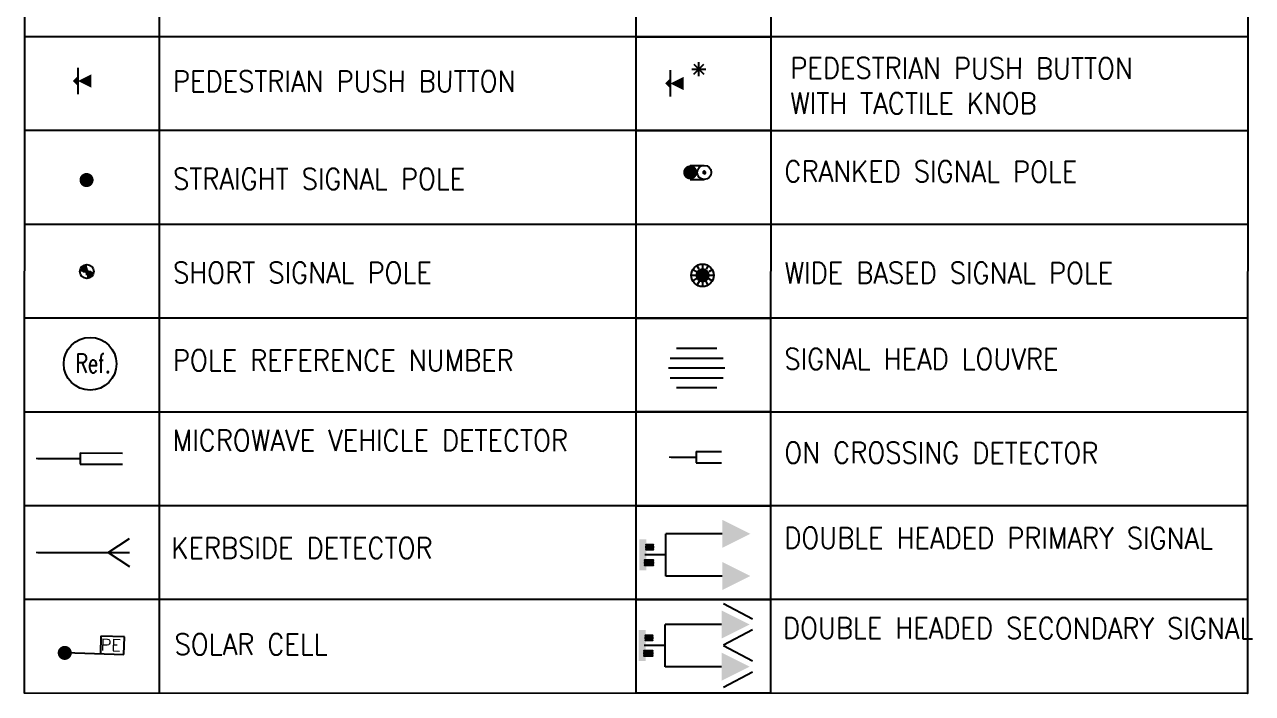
# Model space of a CAD drawing. Extents: x 437024 to 437759, y 437544 to 437864.
# Drawn here: x 437546.95 to 437579.08, y 437630.32 to 437647.83 of the extents above; entities that cross this region are included whole.
import ezdxf
from ezdxf.enums import TextEntityAlignment as Align

# ---------------------------------------------------------------- set-up
doc = ezdxf.new("R2010")
doc.units = 0
doc.layers.get('0').update_dxf_attribs({"color": 222})
doc.layers.add('CH-05-M_Key_Signals', color=7, linetype='Continuous')
doc.styles.add('Romans', font='romans.shx', dxfattribs={"width": 0.9})
doc.styles.get("Standard").update_dxf_attribs({"font": 'romans.shx'})

# ---------------------------------------------------------------- blocks, each defined once
blk = doc.blocks.new('DHPRIM')
at = {"linetype": 'Continuous'}
for p, q in [((-0.75, 2.75), (-0.75, 0.75)), ((0.75, 2.75), (0.75, 0.75)), ((0.75, 0.75), (-0.75, 0.75))]:
    blk.add_line(p, q, dxfattribs=at)
blk.add_line((0, 0.75), (0, 0))
for points in [[(-0.25, 2.75), (-1.25, 2.75), (-0.75, 3.75)], [(1.25, 2.75), (0.25, 2.75), (0.75, 3.75)]]:
    blk.add_solid(points, dxfattribs=at)
blk.add_solid([(0.55, -0.2, 2.2), (-0.55, -0.2, 2.2), (0.55, 0.05, 2.2), (-0.55, 0.05, 2.2)])
for points in [[(-0.375, 0.05, 2.4), (-0.375, 0.3, 2.4), (-0.356, 0.3, 2.459), (-0.356, 0.05, 2.459)], [(-0.356, 0.3, 2.341), (-0.356, 0.05, 2.341), (-0.375, 0.05, 2.4), (-0.375, 0.3, 2.4)], [(-0.375, 0.05, 2.7), (-0.375, 0.3, 2.7), (-0.356, 0.3, 2.759), (-0.356, 0.05, 2.759)], [(-0.356, 0.3, 2.641), (-0.356, 0.05, 2.641), (-0.375, 0.05, 2.7), (-0.375, 0.3, 2.7)], [(-0.375, 0.05, 3), (-0.375, 0.3, 3), (-0.356, 0.3, 3.059), (-0.356, 0.05, 3.059)], [(-0.356, 0.3, 2.941), (-0.356, 0.05, 2.941), (-0.375, 0.05, 3), (-0.375, 0.3, 3)], [(-0.356, 0.3, 2.459), (-0.356, 0.05, 2.459), (-0.306, 0.05, 2.495), (-0.306, 0.3, 2.495)], [(-0.306, 0.05, 2.305), (-0.306, 0.3, 2.305), (-0.356, 0.3, 2.341), (-0.356, 0.05, 2.341)], [(-0.356, 0.3, 2.759), (-0.356, 0.05, 2.759), (-0.306, 0.05, 2.795), (-0.306, 0.3, 2.795)], [(-0.306, 0.05, 2.605), (-0.306, 0.3, 2.605), (-0.356, 0.3, 2.641), (-0.356, 0.05, 2.641)], [(-0.356, 0.3, 3.059), (-0.356, 0.05, 3.059), (-0.306, 0.05, 3.095), (-0.306, 0.3, 3.095)], [(-0.306, 0.05, 2.905), (-0.306, 0.3, 2.905), (-0.356, 0.3, 2.941), (-0.356, 0.05, 2.941)], [(-0.306, 0.05, 2.495), (-0.306, 0.3, 2.495), (-0.244, 0.3, 2.495), (-0.244, 0.05, 2.495)], [(-0.244, 0.3, 2.305), (-0.244, 0.05, 2.305), (-0.306, 0.05, 2.305), (-0.306, 0.3, 2.305)], [(-0.306, 0.05, 2.795), (-0.306, 0.3, 2.795), (-0.244, 0.3, 2.795), (-0.244, 0.05, 2.795)], [(-0.244, 0.3, 2.605), (-0.244, 0.05, 2.605), (-0.306, 0.05, 2.605), (-0.306, 0.3, 2.605)], [(-0.306, 0.05, 3.095), (-0.306, 0.3, 3.095), (-0.244, 0.3, 3.095), (-0.244, 0.05, 3.095)], [(-0.244, 0.3, 2.905), (-0.244, 0.05, 2.905), (-0.306, 0.05, 2.905), (-0.306, 0.3, 2.905)], [(-0.244, 0.3, 2.495), (-0.244, 0.05, 2.495), (-0.194, 0.05, 2.459), (-0.194, 0.3, 2.459)], [(-0.194, 0.05, 2.341), (-0.194, 0.3, 2.341), (-0.244, 0.3, 2.305), (-0.244, 0.05, 2.305)], [(-0.244, 0.3, 2.795), (-0.244, 0.05, 2.795), (-0.194, 0.05, 2.759), (-0.194, 0.3, 2.759)], [(-0.194, 0.05, 2.641), (-0.194, 0.3, 2.641), (-0.244, 0.3, 2.605), (-0.244, 0.05, 2.605)], [(-0.244, 0.3, 3.095), (-0.244, 0.05, 3.095), (-0.194, 0.05, 3.059), (-0.194, 0.3, 3.059)], [(-0.194, 0.05, 2.941), (-0.194, 0.3, 2.941), (-0.244, 0.3, 2.905), (-0.244, 0.05, 2.905)], [(-0.194, 0.05, 2.459), (-0.194, 0.3, 2.459), (-0.175, 0.3, 2.4), (-0.175, 0.05, 2.4)], [(-0.175, 0.3, 2.4), (-0.175, 0.05, 2.4), (-0.194, 0.05, 2.341), (-0.194, 0.3, 2.341)], [(-0.194, 0.05, 2.759), (-0.194, 0.3, 2.759), (-0.175, 0.3, 2.7), (-0.175, 0.05, 2.7)], [(-0.175, 0.3, 2.7), (-0.175, 0.05, 2.7), (-0.194, 0.05, 2.641), (-0.194, 0.3, 2.641)], [(-0.194, 0.05, 3.059), (-0.194, 0.3, 3.059), (-0.175, 0.3, 3), (-0.175, 0.05, 3)], [(-0.175, 0.3, 3), (-0.175, 0.05, 3), (-0.194, 0.05, 2.941), (-0.194, 0.3, 2.941)], [(0.175, 0.05, 2.4), (0.175, 0.3, 2.4), (0.194, 0.3, 2.459), (0.194, 0.05, 2.459)], [(0.194, 0.3, 2.341), (0.194, 0.05, 2.341), (0.175, 0.05, 2.4), (0.175, 0.3, 2.4)], [(0.175, 0, 2.7), (0.175, 0.3, 2.7), (0.194, 0.3, 2.759), (0.194, 0, 2.759)], [(0.194, 0.3, 2.641), (0.194, 0, 2.641), (0.175, 0, 2.7), (0.175, 0.3, 2.7)], [(0.175, 0.05, 3), (0.175, 0.3, 3), (0.194, 0.3, 3.059), (0.194, 0.05, 3.059)], [(0.194, 0.3, 2.941), (0.194, 0.05, 2.941), (0.175, 0.05, 3), (0.175, 0.3, 3)], [(0.194, 0.3, 2.459), (0.194, 0.05, 2.459), (0.244, 0.05, 2.495), (0.244, 0.3, 2.495)], [(0.244, 0.05, 2.305), (0.244, 0.3, 2.305), (0.194, 0.3, 2.341), (0.194, 0.05, 2.341)], [(0.194, 0.3, 2.759), (0.194, 0, 2.759), (0.244, 0, 2.795), (0.244, 0.3, 2.795)], [(0.244, 0, 2.605), (0.244, 0.3, 2.605), (0.194, 0.3, 2.641), (0.194, 0, 2.641)], [(0.194, 0.3, 3.059), (0.194, 0.05, 3.059), (0.244, 0.05, 3.095), (0.244, 0.3, 3.095)], [(0.244, 0.05, 2.905), (0.244, 0.3, 2.905), (0.194, 0.3, 2.941), (0.194, 0.05, 2.941)], [(0.244, 0.05, 2.495), (0.244, 0.3, 2.495), (0.306, 0.3, 2.495), (0.306, 0.05, 2.495)], [(0.306, 0.3, 2.305), (0.306, 0.05, 2.305), (0.244, 0.05, 2.305), (0.244, 0.3, 2.305)], [(0.244, 0, 2.795), (0.244, 0.3, 2.795), (0.306, 0.3, 2.795), (0.306, 0, 2.795)], [(0.306, 0.3, 2.605), (0.306, 0, 2.605), (0.244, 0, 2.605), (0.244, 0.3, 2.605)], [(0.244, 0.05, 3.095), (0.244, 0.3, 3.095), (0.306, 0.3, 3.095), (0.306, 0.05, 3.095)], [(0.306, 0.3, 2.905), (0.306, 0.05, 2.905), (0.244, 0.05, 2.905), (0.244, 0.3, 2.905)], [(0.306, 0.3, 2.495), (0.306, 0.05, 2.495), (0.356, 0.05, 2.459), (0.356, 0.3, 2.459)], [(0.356, 0.05, 2.341), (0.356, 0.3, 2.341), (0.306, 0.3, 2.305), (0.306, 0.05, 2.305)], [(0.306, 0.3, 2.795), (0.306, 0, 2.795), (0.356, 0, 2.759), (0.356, 0.3, 2.759)], [(0.356, 0, 2.641), (0.356, 0.3, 2.641), (0.306, 0.3, 2.605), (0.306, 0, 2.605)], [(0.306, 0.3, 3.095), (0.306, 0.05, 3.095), (0.356, 0.05, 3.059), (0.356, 0.3, 3.059)], [(0.356, 0.05, 2.941), (0.356, 0.3, 2.941), (0.306, 0.3, 2.905), (0.306, 0.05, 2.905)], [(0.356, 0.05, 2.459), (0.356, 0.3, 2.459), (0.375, 0.3, 2.4), (0.375, 0.05, 2.4)], [(0.375, 0.3, 2.4), (0.375, 0.05, 2.4), (0.356, 0.05, 2.341), (0.356, 0.3, 2.341)], [(0.356, 0, 2.759), (0.356, 0.3, 2.759), (0.375, 0.3, 2.7), (0.375, 0, 2.7)], [(0.375, 0.3, 2.7), (0.375, 0, 2.7), (0.356, 0, 2.641), (0.356, 0.3, 2.641)], [(0.356, 0.05, 3.059), (0.356, 0.3, 3.059), (0.375, 0.3, 3), (0.375, 0.05, 3)], [(0.375, 0.3, 3), (0.375, 0.05, 3), (0.356, 0.05, 2.941), (0.356, 0.3, 2.941)]]:
    blk.add_3dface(points, dxfattribs=at)
at = {"flags": 3}
blk.add_attdef('SIG', (0, -0.25), '', height=0.2, rotation=90, dxfattribs=at)
blk = doc.blocks.new('IRDET')
at = {"linetype": 'Continuous'}
for p, q in [((0, 2.5), (-0.5, 3.25)), ((0, 2.5), (0.5, 3.25)), ((0, 0), (0, 3.25))]:
    blk.add_line(p, q, dxfattribs=at)
blk.add_solid([(0.03, -0.07, 3.3), (0.03, 0.12, 3.3), (-0.03, -0.07, 3.3), (-0.03, 0.12, 3.3)], dxfattribs=at)
blk = doc.blocks.new('MWAVES')
at = {"linetype": 'Continuous'}
for p, q in [((-0.2, 0.9), (-0.2, 1.8)), ((0.2, 0.9), (0.2, 1.8)), ((-0.2, 0.9), (0.2, 0.9)), ((0, 0), (0, 0.9))]:
    blk.add_line(p, q, dxfattribs=at)
blk.add_solid([(0.03, -0.07, 3.3), (0.03, 0.12, 3.3), (-0.03, -0.07, 3.3), (-0.03, 0.12, 3.3)], dxfattribs=at)
blk = doc.blocks.new('MWAVE')
at = {"linetype": 'Continuous'}
for p, q in [((-0.2, 1.5), (-0.2, 3)), ((0.2, 1.5), (0.2, 3)), ((-0.2, 1.5), (0.2, 1.5)), ((0, 0), (0, 1.5))]:
    blk.add_line(p, q, dxfattribs=at)
blk.add_solid([(0.03, -0.07, 3.3), (0.03, 0.12, 3.3), (-0.03, -0.07, 3.3), (-0.03, 0.12, 3.3)], dxfattribs=at)
blk = doc.blocks.new('LOUVR200')
at = {"linetype": 'Continuous'}
for p, q in [((-0.35, -0.938), (-0.35, 0.938)), ((0, -1), (0, 1)), ((0.35, -0.938), (0.35, 0.938)), ((-0.7, -0.716), (-0.7, 0.716)), ((0.7, -0.716), (0.7, 0.716))]:
    blk.add_line(p, q, dxfattribs=at)
blk = doc.blocks.new('crpole')
for p, q in [((-0.25, 0), (-0.25, 0.5)), ((0.25, 0), (0.25, 0.5))]:
    blk.add_line(p, q)
at = {"elevation": 2.1}
blk.add_lwpolyline([(-0.025, 0.543), (-0.05, 0.5), (-0.025, 0.457), (0.025, 0.457), (0.05, 0.5), (0.025, 0.543)], close=True, dxfattribs=at)
for points, const_width in [([(-0.125, 0, 1), (0.125, 0, 1)], 0.25), ([(-0.062, 0, 1), (0.062, 0, 1)], 0.125)]:
    blk.add_lwpolyline(points, format="xyb", close=True, dxfattribs=dict(const_width=const_width))
blk.add_lwpolyline([(-0.025, 0.043), (-0.05, 0), (-0.025, -0.043), (0.025, -0.043), (0.05, 0), (0.025, 0.043)], close=True)
at = {"extrusion": (0, 0.707107, 0.707107), "elevation": 1.131}
blk.add_lwpolyline([(0.025, 1.088), (0.05, 1.131), (0.025, 1.175), (-0.025, 1.175), (-0.05, 1.131), (-0.025, 1.088)], close=True, dxfattribs=at)
blk.add_circle((0, 0.5), 0.25)
at = {"flags": 9}
for tag, p in [('TYPE', (0.5, 0.75)), ('HEIGHT', (0.5, 1)), ('SITE', (0.5, 0.25)), ('NUM', (0.5, 0.5)), ('IDENT', (0.5, 0))]:
    blk.add_attdef(tag, p, '', height=0.2, dxfattribs=at)
blk = doc.blocks.new('pole')
for points, const_width in [([(-0.125, 0, 1), (0.125, 0, 1)], 0.25), ([(-0.062, 0, 1), (0.062, 0, 1)], 0.125)]:
    blk.add_lwpolyline(points, format="xyb", close=True, dxfattribs=dict(const_width=const_width))
blk.add_lwpolyline([(-0.025, 0.043), (-0.05, 0), (-0.025, -0.043), (0.025, -0.043), (0.05, 0), (0.025, 0.043)], close=True)
at = {"flags": 9}
for tag, p in [('TYPE', (0.5, 0.75)), ('HEIGHT', (0.5, 1)), ('SITE', (0.5, 0.25)), ('NUM', (0.5, 0.5)), ('IDENT', (0.5, 0))]:
    blk.add_attdef(tag, p, '', height=0.2, dxfattribs=at)
blk = doc.blocks.new('HD084')
blk.add_line((0.5, 0.25), (-0.5, 0.25))
for points in [[(0, 0.25), (0.25, 0.75), (-0.25, 0.75)], [(0, 0.05, 1), (0.2, 0.25, 1), (-0.2, 0.25, 1)]]:
    blk.add_solid(points)
at = {"flags": 9}
for tag, p in [('SUPPORT', (1, 1.25)), ('FEATURES', (1, 1)), ('HEIGHT', (1, 0.75)), ('CABLE', (1, 0.5)), ('TYPE', (1, 0)), ('PHASE', (1, 0.25)), ('SITE', (1, -0.5)), ('NUM', (1, -0.25)), ('IDENT', (1, -0.75))]:
    blk.add_attdef(tag, p, '', height=0.2, dxfattribs=at)
at = {"flags": 3}
blk.add_attdef('SIG', (0, 0), '', height=0.2, rotation=270, dxfattribs=at)
blk = doc.blocks.new('DHSEC')
for p, q in [((11.54, 2.83), (8.45, 4.46)), ((11.54, 1.67), (8.45, 0.04)), ((11.54, -1.67), (8.45, -0.04)), ((11.54, -2.83), (8.45, -4.46))]:
    blk.add_line(p, q)
at = {"xscale": 3, "yscale": 3, "zscale": 3, "rotation": 270}
blk.add_blockref('DHPRIM', (0, 0), dxfattribs=at)
blk = doc.blocks.new('tactknob')
at = {"linetype": 'Continuous'}
for p, q in [((-0.25, 1), (-0.75, 1)), ((-0.323, 0.823), (-0.677, 1.177)), ((-0.677, 0.823), (-0.323, 1.177)), ((-0.5, 0.75), (-0.5, 1.25))]:
    blk.add_line(p, q, dxfattribs=at)
blk = doc.blocks.new('pec')
for p, q in [((-0.75, 2.5), (-0.75, 1.5)), ((0, 2.5), (-0.75, 2.5)), ((0, 0), (0, 2.5)), ((-0.75, 1.5), (0, 1.5))]:
    blk.add_line(p, q)
blk.add_text('PE', height=0.5, rotation=90).set_placement((-0.384, 1.931), align=Align.MIDDLE)
blk = doc.blocks.new('wbpole')
at = {"color": 0, "lineweight": -2}
for p, q in [((-0.217, 0.125), (-0.346, 0.2)), ((-0.125, 0.217), (-0.2, 0.346)), ((0, 0.4), (0, 0.25)), ((0.2, 0.346), (0.125, 0.217)), ((0.346, 0.2), (0.217, 0.125)), ((-0.25, 0), (-0.4, 0)), ((-0.217, -0.125), (-0.346, -0.2)), ((-0.125, -0.217), (-0.2, -0.346)), ((0, -0.25), (0, -0.4)), ((0.2, -0.346), (0.125, -0.217)), ((0.346, -0.2), (0.217, -0.125)), ((0.4, 0), (0.25, 0))]:
    blk.add_line(p, q, dxfattribs=at)
at = {"color": 0, "lineweight": -2, "const_width": 0.25}
blk.add_lwpolyline([(-0.125, 0, 1), (0.125, 0, 1)], format="xyb", close=True, dxfattribs=at)
at = {"const_width": 0.125}
blk.add_lwpolyline([(-0.062, 0, 1), (0.062, 0, 1)], format="xyb", close=True, dxfattribs=at)
blk.add_lwpolyline([(-0.025, 0.043), (-0.05, 0), (-0.025, -0.043), (0.025, -0.043), (0.05, 0), (0.025, 0.043)], close=True)
at = {"color": 0, "lineweight": -2}
blk.add_circle((0, 0), 0.4, dxfattribs=at)
at = {"flags": 9}
for tag, p in [('TYPE', (0.5, 0.75)), ('HEIGHT', (0.5, 1)), ('SITE', (0.5, 0.25)), ('NUM', (0.5, 0.5)), ('IDENT', (0.5, 0))]:
    blk.add_attdef(tag, p, '', height=0.2, dxfattribs=at)
mesh = blk.add_polymesh((6, 5), dxfattribs=dict(m_close=True))
for k, corner in enumerate([(0, 0, 0.55), (0.05, 0, 0.55), (0.1, 0, 0.5), (0.1, 0), (0, 0), (0, 0, 0.55), (0.025, -0.043, 0.55), (0.05, -0.087, 0.5), (0.05, -0.087), (0, 0), (0, 0, 0.55), (-0.025, -0.043, 0.55), (-0.05, -0.087, 0.5), (-0.05, -0.087), (0, 0), (0, 0, 0.55), (-0.05, 0, 0.55), (-0.1, 0, 0.5), (-0.1, 0), (0, 0), (0, 0, 0.55), (-0.025, 0.043, 0.55), (-0.05, 0.087, 0.5), (-0.05, 0.087), (0, 0), (0, 0, 0.55), (0.025, 0.043, 0.55), (0.05, 0.087, 0.5), (0.05, 0.087), (0, 0)]):
    mesh.set_mesh_vertex(divmod(k, 5), corner)
blk = doc.blocks.new('stubpole')
at = {"color": 0, "lineweight": -2, "const_width": 0.25}
for points in [[(0, 0.125, 0.414214), (-0.125, 0)], [(0, -0.125, 0.414214), (0.125, 0)]]:
    blk.add_lwpolyline(points, format="xyb", dxfattribs=at)
at = {"const_width": 0.125}
for points in [[(0, 0.062, 0.414214), (-0.062, 0)], [(0, -0.062, 0.414214), (0.062, 0)]]:
    blk.add_lwpolyline(points, format="xyb", dxfattribs=at)
blk.add_lwpolyline([(0, -0.125), (0, 0.125, 0.414214), (-0.125, 0), (0.125, 0, -0.414214)], format="xyb", close=True)
blk.add_lwpolyline([(-0.025, 0.043), (-0.05, 0), (-0.025, -0.043), (0.025, -0.043), (0.05, 0), (0.025, 0.043)], close=True)
at = {"color": 0, "lineweight": -2}
blk.add_circle((0, 0), 0.25, dxfattribs=at)
at = {"flags": 9}
for tag, p in [('TYPE', (0.5, 0.75)), ('HEIGHT', (0.5, 1)), ('SITE', (0.5, 0.25)), ('NUM', (0.5, 0.5)), ('IDENT', (0.5, 0))]:
    blk.add_attdef(tag, p, '', height=0.2, dxfattribs=at)

msp = doc.modelspace()

# ---------------------------------------------------------------- linework, layer by layer
at = {"layer": 'CH-05-M_Key_Signals'}
for p, q in [((437550.474, 437649.967), (437550.473, 437647.512)), ((437550.473, 437647.512), (437550.472, 437642.603)), ((437550.472, 437642.603), (437550.47, 437637.695)), ((437550.47, 437637.695), (437550.469, 437632.786)), ((437550.469, 437632.786), (437550.468, 437630.331))]:
    msp.add_line(p, q, dxfattribs=at)
for points in [[(437546.955, 437649.968), (437578.955, 437649.958), (437578.954, 437647.503), (437546.954, 437647.513)], [(437562.955, 437649.963), (437566.474, 437649.962), (437566.473, 437647.507), (437562.954, 437647.508)], [(437546.954, 437647.513), (437578.954, 437647.503), (437578.954, 437645.049), (437546.954, 437645.059)], [(437562.954, 437647.508), (437566.473, 437647.507), (437566.472, 437645.053), (437562.954, 437645.054)], [(437546.954, 437645.059), (437578.954, 437645.049), (437578.953, 437642.595), (437546.953, 437642.604)], [(437562.954, 437645.054), (437566.472, 437645.053), (437566.472, 437642.598), (437562.953, 437642.599)], [(437546.953, 437642.604), (437578.953, 437642.595), (437578.952, 437640.14), (437546.952, 437640.15)], [(437562.953, 437642.599), (437566.472, 437642.598), (437566.471, 437640.144), (437562.952, 437640.145)], [(437546.952, 437640.15), (437578.952, 437640.14), (437578.951, 437637.686), (437546.951, 437637.696)], [(437562.952, 437640.145), (437566.471, 437640.144), (437566.47, 437637.69), (437562.951, 437637.691)], [(437546.951, 437637.696), (437578.951, 437637.686), (437578.951, 437635.231), (437546.951, 437635.241)], [(437562.951, 437637.691), (437566.47, 437637.69), (437566.469, 437635.235), (437562.951, 437635.236)], [(437546.951, 437635.241), (437578.951, 437635.231), (437578.95, 437632.777), (437546.95, 437632.787)], [(437562.951, 437635.236), (437566.469, 437635.235), (437566.469, 437632.781), (437562.95, 437632.782)], [(437546.95, 437632.787), (437578.95, 437632.777), (437578.949, 437630.323), (437546.949, 437630.332)], [(437562.95, 437632.782), (437566.469, 437632.781), (437566.468, 437630.326), (437562.949, 437630.328)]]:
    msp.add_lwpolyline(points, close=True, dxfattribs=at)
msp.add_circle((437548.664, 437638.95), 0.69, dxfattribs=at)

# ---------------------------------------------------------------- block references
for name, p, xscale, yscale, zscale, rotation in [('HD084', (437548.177, 437646.349), 0.6898659920973355, 0.6898659920973355, 0.6898659920973355, 269.982298772034), ('HD084', (437563.676, 437646.285), 0.6898659920973342, 0.6898659920973342, 0.6898659920973342, 269.9464335379154), ('tactknob', (437563.855, 437646.291), 0.7358570582371575, 0.7358570582371575, 0.7358570582371575, 270.1155113960638), ('crpole', (437564.367, 437643.958), 0.7358570582371574, 0.7358570582371574, 0.7358570582371574, 269.9822987720339), ('pole', (437548.571, 437643.758), 0.7358570582371566, 0.7358570582371566, 0.7358570582371566, 359.982298772034), ('LOUVR200', (437564.536, 437638.841), 0.7358570582371574, 0.7358570582371574, 0.7358570582371574, 269.9822987720339), ('MWAVE', (437547.3, 437636.468), 0.7358570582371574, 0.7358570582371574, 0.7358570582371574, 269.9822987720339), ('MWAVES', (437563.864, 437636.509), 0.7358570582371574, 0.7358570582371574, 0.7358570582371574, 269.9822987720339), ('DHPRIM', (437563.18, 437633.948), 0.7358570582371574, 0.7358570582371574, 0.7358570582371574, 269.9822987720339), ('IRDET', (437547.3, 437634.014), 0.7358570582371574, 0.7358570582371574, 0.7358570582371574, 269.9822987720339), ('pec', (437548.014, 437631.394), 0.613214215197631, 0.613214215197631, 0.613214215197631, 268.0922113781862), ('pole', (437548.001, 437631.384), 0.7358570582371566, 0.7358570582371566, 0.7358570582371566, 359.982298772034)]:
    msp.add_blockref(name, p, dxfattribs=dict(at, xscale=xscale, yscale=yscale, zscale=zscale, rotation=rotation))
for name, p, xscale, yscale, zscale in [('stubpole', (437548.579, 437641.364), 0.7358570582371569, 0.7358570582371569, 0.7358570582371569), ('wbpole', (437564.69, 437641.264), 0.7358570582371569, 0.7358570582371569, 0.7358570582371569), ('DHSEC', (437563.163, 437631.575), 0.2452856860790523, 0.2452856860790523, 0.2452856860790523)]:
    msp.add_blockref(name, p, dxfattribs=dict(at, xscale=xscale, yscale=yscale, zscale=zscale))

# ---------------------------------------------------------------- texts
at = {"layer": 'CH-05-M_Key_Signals', "style": 'Romans', "width": 0.7}
msp.add_text('Ref.', height=0.5, dxfattribs=at).set_placement((437548.745, 437638.963), align=Align.MIDDLE_CENTER)
at = {"layer": 'CH-05-M_Key_Signals', "attachment_point": 1, "style": 'Romans'}
for s, insert, char_height, width, rotation in [('PEDESTRIAN PUSH BUTTON\\PWITH TACTILE KNOB ', (437566.984, 437646.965), 0.55189, 12.63521, 359.9423), ('PEDESTRIAN PUSH BUTTON', (437550.831, 437646.617), 0.55189, 12.13944, 359.9823), ('STRAIGHT SIGNAL POLE', (437550.834, 437644.065), 0.55189, 12.13482, 359.9823), ('CRANKED SIGNAL POLE', (437566.83, 437644.262), 0.55189, 11.53951, 359.9423), ('SHORT SIGNAL POLE', (437550.834, 437641.611), 0.55189, 12.13482, 359.9823), ('WIDE BASED SIGNAL POLE', (437566.834, 437641.606), 0.55189, 12.13482, 359.9823), ('POLE REFERENCE NUMBER', (437550.828, 437639.317), 0.55189, 12.13944, 359.9823), ('SIGNAL HEAD LOUVRE', (437566.829, 437639.354), 0.55189, 11.31164, 359.9423), ('MICROWAVE VEHICLE DETECTOR', (437550.824, 437637.222), 0.55189, 12.14321, 359.9823), ('ON CROSSING DETECTOR', (437566.828, 437636.899), 0.55189, 11.63144, 359.9423), ('DOUBLE HEADED PRIMARY SIGNAL', (437566.827, 437634.671), 0.55189, 12.17598, 359.9423), ('KERBSIDE DETECTOR', (437550.791, 437634.405), 0.55189, 12.14409, 359.9823), ('DOUBLE HEADED SECONDARY SIGNAL', (437566.795, 437632.313), 0.55189, 12.17598, 359.9423), ('SOLAR CELL', (437550.874, 437631.887), 0.5519, 12.13944, 359.9823)]:
    msp.add_mtext(s, dxfattribs=dict(at, insert=insert, char_height=char_height, width=width, rotation=rotation))

doc.saveas('drawing.dxf')
